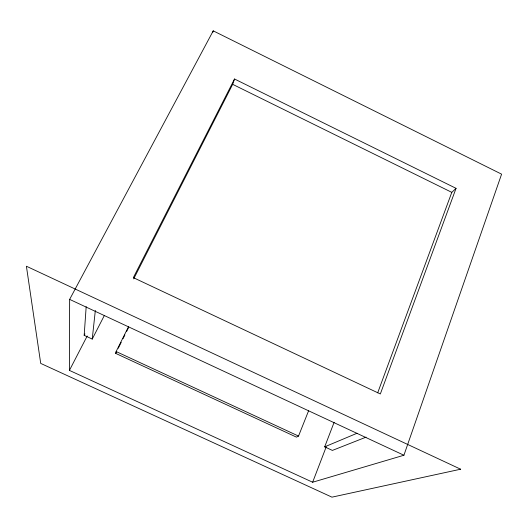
<?xml version="1.0" encoding="UTF-8"?>
<svg xmlns="http://www.w3.org/2000/svg" width="528" height="528" viewBox="0 0 528 528"><rect width="100%" height="100%" fill="white"/><g stroke="black" fill="none" stroke-linecap="round" stroke-linejoin="round"><path stroke-width="0.79" d="M69.419 370.392L69.643 299.389L213.233 30.848L501.6 174.161L403.92 455.242L312.642 482.229L69.419 370.392L87.206 335.993M104.254 315.678L92.228 339.082L84.17 335.346L86.183 306.623M92.228 339.082L95.337 310.471M308.59 410.804L298.525 436.075L296.465 437.138L115.685 353.384L116.12 351.536L128.647 326.469M212.791 32.432L213.233 30.848M133.67 278.883L232.663 84.335L234.524 79.002L456.053 188.338L380.338 393.967L133.346 277.649L234.524 79.002M377.698 392.825L451.796 192.357L456.053 188.338M366.076 437.138L332.389 450.417L324.687 446.846L334.125 422.288M312.642 482.229L326.205 446.886M115.685 353.384L116.424 351.919M118.259 348.242L121.196 342.355M123.031 338.686L124.865 335.009M126.707 331.333L128.542 327.657M84.17 335.346L84.929 333.881M324.687 446.846L357.034 433.257M116.12 351.536L298.525 436.075M69.643 299.389L403.92 455.242M232.663 84.335L451.796 192.357M460.647 469.207L331.954 497.152L40.715 363.409L26.4 266.231L460.647 469.207"/></g></svg>
